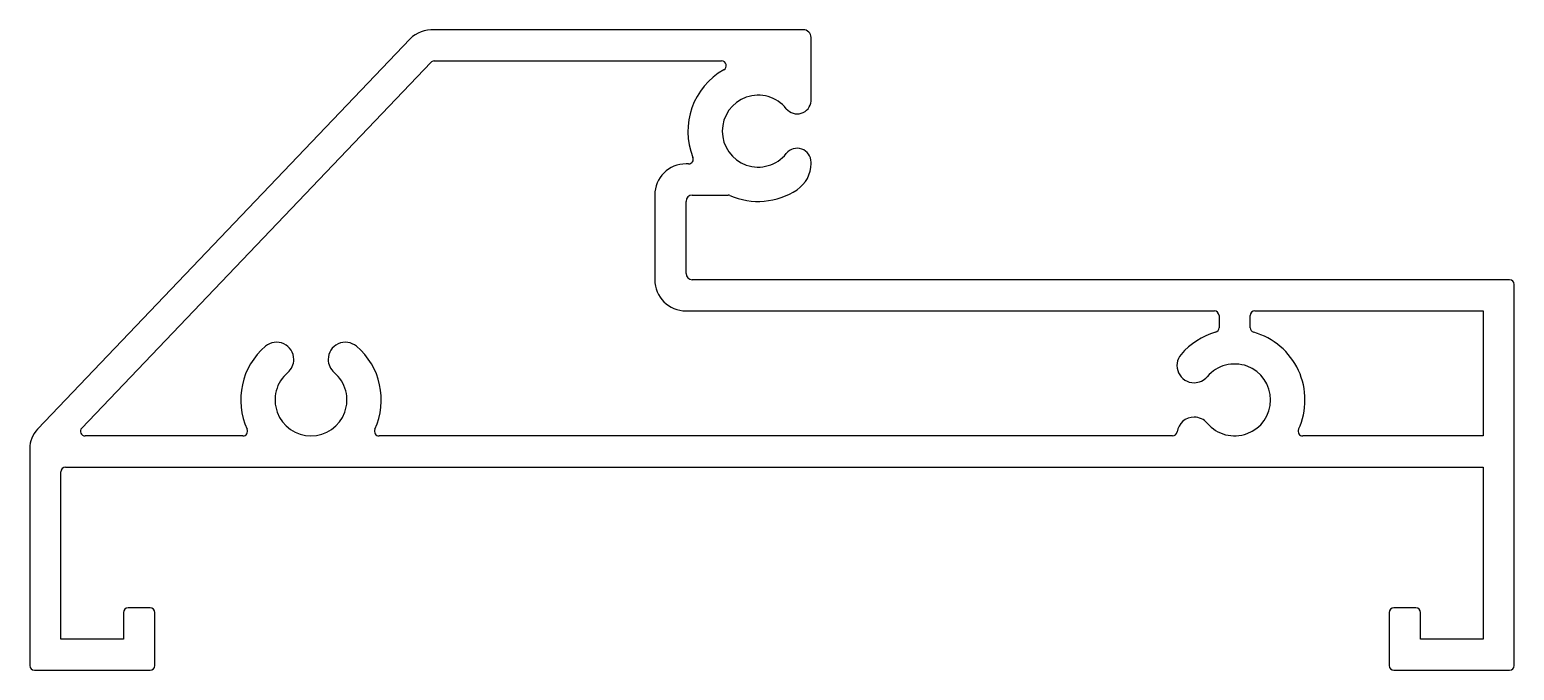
# Model space of a CAD drawing. Extents: x 1674.9 to 1769.9, y 1070.8 to 1111.8.
import ezdxf

# ---------------------------------------------------------------- set-up
doc = ezdxf.new("R2010")
doc.units = 0
doc.layers.get('0').update_dxf_attribs({"linetype": 'CONTINUOUS'})

msp = doc.modelspace()

# ---------------------------------------------------------------- linework, layer by layer
for p, q in [((1724.406, 1111.84), (1700.775, 1111.84)), ((1699.248, 1111.261), (1675.406, 1086.277)), ((1724.906, 1107.273), (1724.906, 1111.34)), ((1678.238, 1086.347), (1700.568, 1109.747)), ((1700.785, 1109.84), (1719.181, 1109.84)), ((1717.071, 1103.255), (1716.906, 1103.255)), ((1724.906, 1103.268), (1724.906, 1103.36)), ((1714.906, 1101.255), (1714.906, 1095.84)), ((1717.306, 1101.255), (1719.593, 1101.255)), ((1716.906, 1096.24), (1716.906, 1100.855)), ((1769.606, 1095.84), (1717.306, 1095.84)), ((1769.906, 1071.14), (1769.906, 1095.54)), ((1716.906, 1093.84), (1750.711, 1093.84)), ((1751.011, 1093.54), (1751.011, 1092.767)), ((1753.011, 1092.767), (1753.011, 1093.54)), ((1753.311, 1093.84), (1767.906, 1093.84)), ((1767.906, 1093.84), (1767.906, 1085.84)), ((1674.906, 1085.027), (1674.906, 1071.14)), ((1688.545, 1085.84), (1678.455, 1085.84)), ((1748.032, 1085.84), (1697.266, 1085.84)), ((1767.906, 1085.84), (1756.372, 1085.84)), ((1676.906, 1072.84), (1676.906, 1083.54)), ((1677.206, 1083.84), (1767.906, 1083.84)), ((1767.906, 1083.84), (1767.906, 1072.84)), ((1680.906, 1074.54), (1680.906, 1072.84)), ((1682.606, 1074.84), (1681.206, 1074.84)), ((1682.906, 1071.14), (1682.906, 1074.54)), ((1761.906, 1074.54), (1761.906, 1071.14)), ((1763.606, 1074.84), (1762.206, 1074.84)), ((1763.906, 1072.84), (1763.906, 1074.54)), ((1680.906, 1072.84), (1676.906, 1072.84)), ((1767.906, 1072.84), (1763.906, 1072.84)), ((1675.206, 1070.84), (1682.606, 1070.84)), ((1762.206, 1070.84), (1769.606, 1070.84))]:
    msp.add_line(p, q)
for centre, radius, start, end in [((1700.7, 1109.735), 2.107, 87.94299, 133.56781), ((1724.406, 1111.34), 0.5, 360, 90), ((1700.785, 1109.54), 0.3, 90, 136.34121), ((1719.181, 1109.54), 0.3, 299.2018, 90), ((1721.522, 1105.35), 4.5, 119.2018, 201.95989), ((1721.522, 1105.35), 2.3, 38.59627, 321.40373), ((1724.016, 1107.343), 0.892, 218.68378, 355.50345), ((1724.016, 1103.36), 0.89, 0.00418, 141.40373), ((1716.906, 1101.255), 2, 90, 180), ((1717.071, 1103.555), 0.3, 270, 21.95989), ((1722.906, 1103.268), 2, 303.59357, 0), ((1717.306, 1100.855), 0.4, 90, 180), ((1719.593, 1100.955), 0.3, 66.29452, 90), ((1721.522, 1105.35), 4.5, 246.29452, 303.59357), ((1716.906, 1095.84), 2, 180, 270), ((1717.306, 1096.24), 0.4, 180, 270), ((1769.606, 1095.54), 0.3, 360, 90), ((1750.711, 1093.54), 0.3, 0, 90), ((1753.311, 1093.54), 0.3, 90, 180), ((1750.711, 1092.767), 0.3, 285.71386, 0), ((1753.311, 1092.767), 0.3, 180, 254.28614), ((1692.906, 1088.146), 4.5, 130.32022, 204.70017), ((1690.706, 1090.738), 1.1, 360, 130.32022), ((1695.106, 1090.738), 1.1, 49.67978, 180), ((1692.906, 1088.146), 4.5, 335.29983, 49.67978), ((1752.011, 1088.146), 4.5, 105.71386, 139.67978), ((1752.011, 1088.146), 4.5, 335.29983, 74.28614), ((1690.706, 1090.738), 1.1, 310.32022, 0), ((1695.106, 1090.738), 1.1, 180, 229.67978), ((1749.419, 1090.346), 1.1, 139.67978, 270), ((1692.906, 1088.146), 2.3, 130.32022, 49.67978), ((1752.011, 1088.146), 2.3, 220.32022, 139.67978), ((1749.419, 1090.346), 1.1, 270, 319.67978), ((1749.419, 1085.946), 1.1, 90, 172.0255), ((1749.419, 1085.946), 1.1, 40.32022, 90), ((1676.716, 1085.027), 1.81, 136.34121, 180), ((1678.455, 1086.14), 0.3, 136.34121, 270), ((1688.545, 1086.14), 0.3, 270, 24.70017), ((1697.266, 1086.14), 0.3, 155.29983, 270), ((1748.032, 1086.14), 0.3, 270, 352.0255), ((1756.372, 1086.14), 0.3, 155.29983, 270), ((1677.206, 1083.54), 0.3, 90, 180), ((1681.206, 1074.54), 0.3, 90, 180), ((1682.606, 1074.54), 0.3, 360, 90), ((1762.206, 1074.54), 0.3, 90, 180), ((1763.606, 1074.54), 0.3, 0, 90), ((1675.206, 1071.14), 0.3, 180, 270), ((1682.606, 1071.14), 0.3, 270, 0), ((1762.206, 1071.14), 0.3, 180, 270), ((1769.606, 1071.14), 0.3, 270, 0)]:
    msp.add_arc(centre, radius, start, end)

doc.saveas('drawing.dxf')
